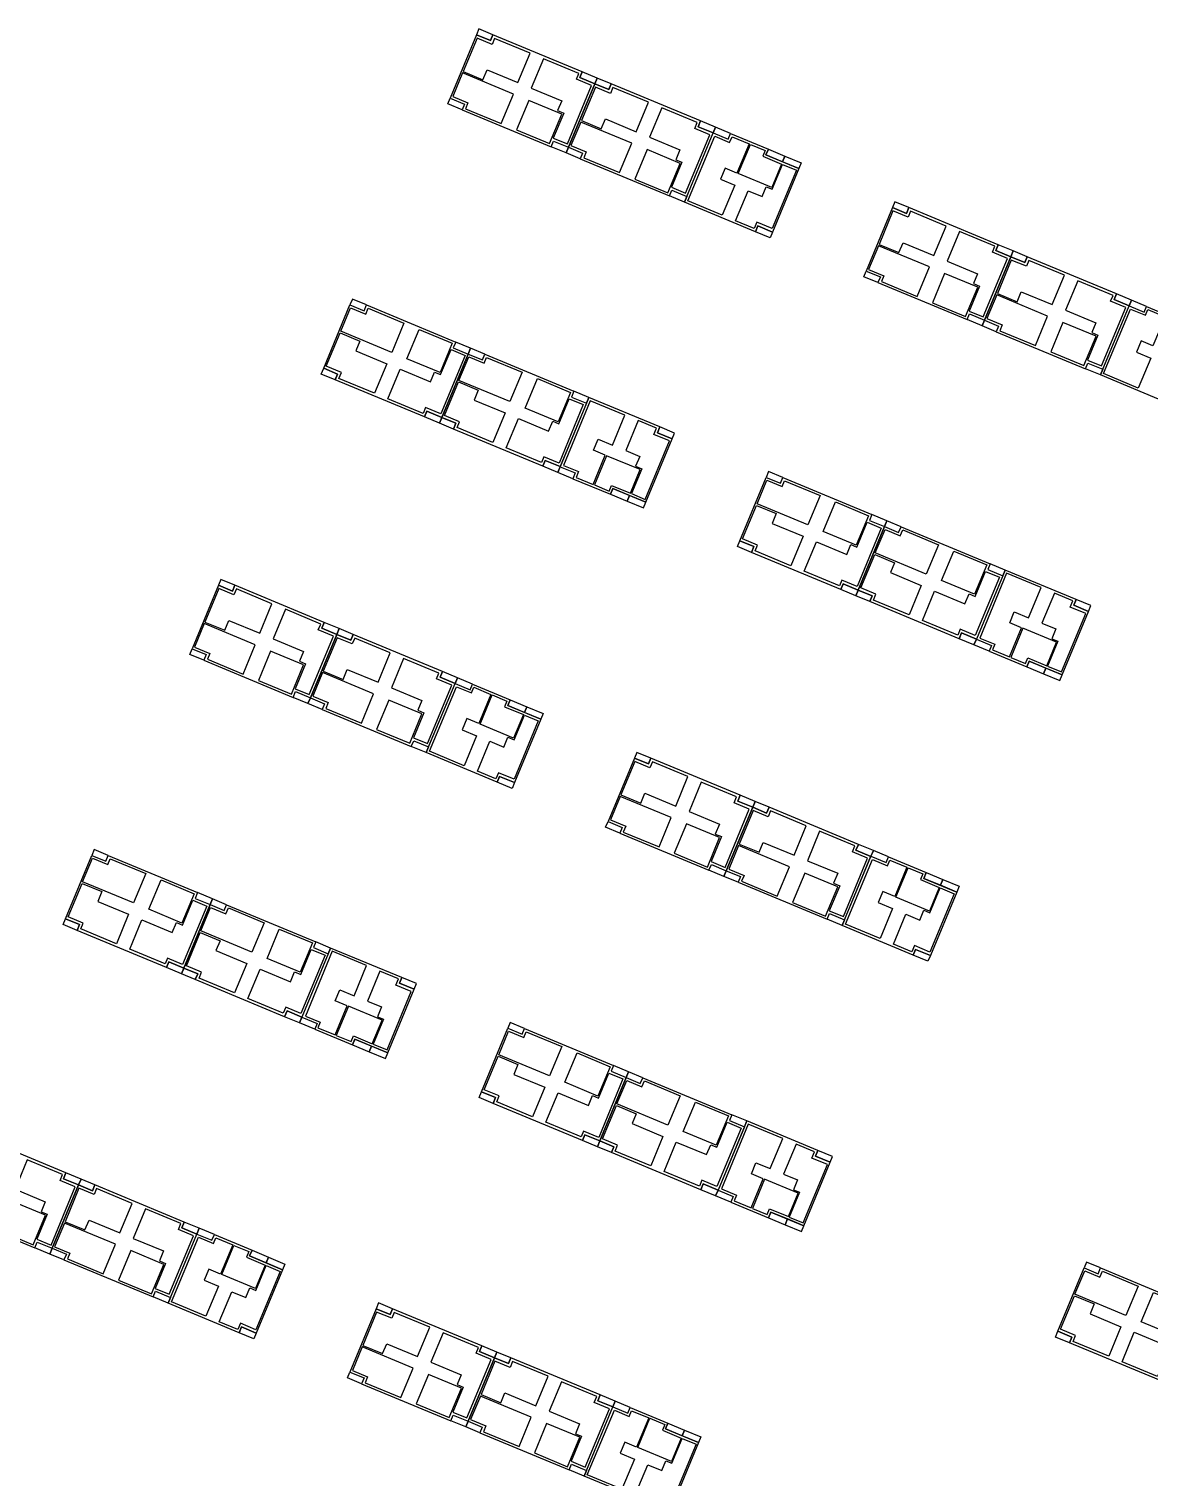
# Model space of a CAD drawing. Header units: millimetres. Extents: x 2243236 to 2245245, y 377909 to 380965.
# Drawn here: x 2244330.5 to 2244537.1, y 380688.3 to 380955.3 of the extents above; entities that cross this region are included whole.
import ezdxf

# ---------------------------------------------------------------- set-up
doc = ezdxf.new("R2010")
doc.units = ezdxf.units.MM
doc.layers.add('планировка_квартир_1_тип_контур', color=249, linetype='Continuous')

msp = doc.modelspace()

# ---------------------------------------------------------------- linework, layer by layer
at = {"layer": 'планировка_квартир_1_тип_контур', "color": 6}
for points in [[(2244416.08, 380954.24), (2244413.5, 380955.3), (2244413.06, 380954.24), (2244415.64, 380953.17)], [(2244432.56, 380947.4), (2244432.12, 380946.33), (2244434.88, 380945.19), (2244435.32, 380946.25)], [(2244437.9, 380945.18), (2244435.32, 380946.25), (2244434.88, 380945.19), (2244437.45, 380944.12)], [(2244410.81, 380941.47), (2244410.37, 380940.41), (2244407.76, 380941.5), (2244408.2, 380942.55)], [(2244454.37, 380938.34), (2244453.93, 380937.28), (2244456.69, 380936.13), (2244457.13, 380937.2)], [(2244459.48, 380934.98), (2244459.92, 380936.04), (2244457.13, 380937.2), (2244456.7, 380936.14)], [(2244459.48, 380934.98), (2244459.92, 380936.04), (2244457.13, 380937.2), (2244456.7, 380936.14)], [(2244430.01, 380933.5), (2244429.58, 380932.44), (2244426.82, 380933.58), (2244427.26, 380934.64), (2244430.01, 380933.5)], [(2244432.62, 380932.41), (2244432.19, 380931.36), (2244429.58, 380932.44), (2244430.01, 380933.5)], [(2244469.5, 380930.81), (2244466.43, 380932.09), (2244466.87, 380933.14), (2244469.93, 380931.86)], [(2244469.5, 380930.81), (2244466.43, 380932.09), (2244466.87, 380933.14), (2244469.93, 380931.86)], [(2244472.51, 380929.55), (2244469.5, 380930.81), (2244469.93, 380931.86), (2244472.95, 380930.61)], [(2244472.51, 380929.55), (2244469.5, 380930.81), (2244469.93, 380931.86), (2244472.95, 380930.61)], [(2244451.83, 380924.44), (2244451.39, 380923.39), (2244448.64, 380924.53), (2244449.08, 380925.58), (2244451.83, 380924.44)], [(2244492.8, 380922.36), (2244490.22, 380923.43), (2244489.78, 380922.37), (2244492.36, 380921.3)], [(2244467.2, 380916.8), (2244464.49, 380917.93), (2244464.93, 380918.99), (2244467.64, 380917.86)], [(2244467.2, 380916.8), (2244464.49, 380917.93), (2244464.93, 380918.99), (2244467.64, 380917.86)], [(2244509.27, 380915.52), (2244508.83, 380914.46), (2244511.59, 380913.32), (2244512.04, 380914.38)], [(2244514.61, 380913.31), (2244512.04, 380914.38), (2244511.59, 380913.32), (2244514.17, 380912.25)], [(2244487.53, 380909.59), (2244487.09, 380908.54), (2244484.48, 380909.62), (2244484.92, 380910.68)], [(2244392.31, 380903.36), (2244392.75, 380904.42), (2244390.14, 380905.5), (2244389.7, 380904.45)], [(2244531.09, 380906.47), (2244530.65, 380905.41), (2244533.41, 380904.26), (2244533.85, 380905.32)], [(2244536.2, 380903.11), (2244536.64, 380904.16), (2244533.85, 380905.32), (2244533.41, 380904.27)], [(2244536.2, 380903.11), (2244536.64, 380904.16), (2244533.85, 380905.32), (2244533.41, 380904.27)], [(2244506.73, 380901.62), (2244506.29, 380900.57), (2244503.54, 380901.71), (2244503.98, 380902.77), (2244506.73, 380901.62)], [(2244509.34, 380900.54), (2244508.9, 380899.49), (2244506.29, 380900.57), (2244506.73, 380901.62)], [(2244411.51, 380895.38), (2244411.95, 380896.43), (2244409.2, 380897.58), (2244408.76, 380896.52), (2244411.51, 380895.38)], [(2244414.12, 380894.29), (2244414.56, 380895.35), (2244411.95, 380896.43), (2244411.51, 380895.38)], [(2244386.98, 380890.62), (2244384.4, 380891.69), (2244384.85, 380892.75), (2244387.42, 380891.68)], [(2244528.55, 380892.57), (2244528.11, 380891.51), (2244525.36, 380892.66), (2244525.79, 380893.71), (2244528.55, 380892.57)], [(2244433.32, 380886.31), (2244433.76, 380887.36), (2244431.01, 380888.51), (2244430.57, 380887.45), (2244433.32, 380886.31)], [(2244403.45, 380883.77), (2244403.9, 380884.83), (2244406.66, 380883.68), (2244406.21, 380882.62)], [(2244408.79, 380881.55), (2244406.21, 380882.62), (2244406.66, 380883.68), (2244409.23, 380882.61)], [(2244449.58, 380880.81), (2244446.86, 380881.93), (2244446.42, 380880.87), (2244449.14, 380879.74)], [(2244449.58, 380880.81), (2244446.86, 380881.93), (2244446.42, 380880.87), (2244449.14, 380879.74)], [(2244425.26, 380874.7), (2244425.71, 380875.76), (2244428.47, 380874.61), (2244428.02, 380873.55)], [(2244431.25, 380873.45), (2244430.81, 380872.39), (2244428.02, 380873.55), (2244428.46, 380874.6)], [(2244431.25, 380873.45), (2244430.81, 380872.39), (2244428.02, 380873.55), (2244428.46, 380874.6)], [(2244469.09, 380871.55), (2244469.53, 380872.61), (2244466.92, 380873.69), (2244466.48, 380872.64)], [(2244441.27, 380869.3), (2244438.21, 380870.57), (2244437.77, 380869.51), (2244440.83, 380868.24)], [(2244441.27, 380869.3), (2244438.21, 380870.57), (2244437.77, 380869.51), (2244440.83, 380868.24)], [(2244444.29, 380868.05), (2244441.27, 380869.3), (2244440.83, 380868.24), (2244443.85, 380866.99)], [(2244444.29, 380868.05), (2244441.27, 380869.3), (2244440.83, 380868.24), (2244443.85, 380866.99)], [(2244488.29, 380863.57), (2244488.73, 380864.62), (2244485.97, 380865.77), (2244485.54, 380864.71), (2244488.29, 380863.57)], [(2244490.9, 380862.48), (2244491.34, 380863.54), (2244488.73, 380864.62), (2244488.29, 380863.57)], [(2244463.76, 380858.81), (2244461.18, 380859.88), (2244461.62, 380860.94), (2244464.2, 380859.87)], [(2244510.1, 380854.5), (2244510.54, 380855.55), (2244507.78, 380856.7), (2244507.35, 380855.64), (2244510.1, 380854.5)], [(2244368.46, 380852.74), (2244365.89, 380853.81), (2244365.44, 380852.74), (2244368.02, 380851.67)], [(2244480.23, 380851.96), (2244480.67, 380853.02), (2244483.43, 380851.87), (2244482.99, 380850.81)], [(2244485.57, 380849.74), (2244482.99, 380850.81), (2244483.43, 380851.87), (2244486.01, 380850.8)], [(2244526.36, 380849), (2244523.64, 380850.12), (2244523.2, 380849.06), (2244525.92, 380847.93)], [(2244526.36, 380849), (2244523.64, 380850.12), (2244523.2, 380849.06), (2244525.92, 380847.93)], [(2244384.94, 380845.9), (2244384.5, 380844.84), (2244387.26, 380843.69), (2244387.7, 380844.75)], [(2244390.28, 380843.68), (2244387.7, 380844.75), (2244387.26, 380843.69), (2244389.84, 380842.62)], [(2244502.04, 380842.89), (2244502.48, 380843.95), (2244505.24, 380842.8), (2244504.8, 380841.74)], [(2244363.19, 380839.97), (2244362.75, 380838.91), (2244360.14, 380840), (2244360.58, 380841.05)], [(2244508.03, 380841.64), (2244507.59, 380840.59), (2244504.8, 380841.74), (2244505.24, 380842.79)], [(2244508.03, 380841.64), (2244507.59, 380840.59), (2244504.8, 380841.74), (2244505.24, 380842.79)], [(2244518.05, 380837.49), (2244514.98, 380838.76), (2244514.55, 380837.7), (2244517.61, 380836.43)], [(2244518.05, 380837.49), (2244514.98, 380838.76), (2244514.55, 380837.7), (2244517.61, 380836.43)], [(2244406.76, 380836.84), (2244406.32, 380835.78), (2244409.08, 380834.63), (2244409.52, 380835.7)], [(2244411.86, 380833.48), (2244412.3, 380834.54), (2244409.52, 380835.7), (2244409.08, 380834.64)], [(2244411.86, 380833.48), (2244412.3, 380834.54), (2244409.52, 380835.7), (2244409.08, 380834.64)], [(2244521.06, 380836.24), (2244518.05, 380837.49), (2244517.61, 380836.43), (2244520.63, 380835.18)], [(2244521.06, 380836.24), (2244518.05, 380837.49), (2244517.61, 380836.43), (2244520.63, 380835.18)], [(2244382.4, 380832), (2244381.96, 380830.94), (2244379.21, 380832.08), (2244379.64, 380833.14), (2244382.4, 380832)], [(2244385.01, 380830.91), (2244384.57, 380829.86), (2244381.96, 380830.94), (2244382.4, 380832)], [(2244421.88, 380829.31), (2244418.82, 380830.59), (2244419.25, 380831.64), (2244422.32, 380830.36)], [(2244421.88, 380829.31), (2244418.82, 380830.59), (2244419.25, 380831.64), (2244422.32, 380830.36)], [(2244424.89, 380828.06), (2244421.88, 380829.31), (2244422.32, 380830.36), (2244425.33, 380829.11)], [(2244424.89, 380828.06), (2244421.88, 380829.31), (2244422.32, 380830.36), (2244425.33, 380829.11)], [(2244404.21, 380822.94), (2244403.78, 380821.89), (2244401.02, 380823.03), (2244401.46, 380824.08), (2244404.21, 380822.94)], [(2244445.18, 380820.86), (2244442.6, 380821.93), (2244442.16, 380820.87), (2244444.74, 380819.8)], [(2244419.59, 380815.3), (2244416.87, 380816.43), (2244417.31, 380817.5), (2244420.03, 380816.36)], [(2244419.59, 380815.3), (2244416.87, 380816.43), (2244417.31, 380817.5), (2244420.03, 380816.36)], [(2244461.66, 380814.03), (2244461.22, 380812.96), (2244463.98, 380811.82), (2244464.42, 380812.88)], [(2244467, 380811.81), (2244464.42, 380812.88), (2244463.98, 380811.82), (2244466.56, 380810.75)], [(2244439.91, 380808.1), (2244439.47, 380807.04), (2244436.86, 380808.12), (2244437.3, 380809.18)], [(2244344.69, 380801.86), (2244345.13, 380802.92), (2244342.52, 380804), (2244342.08, 380802.95)], [(2244483.47, 380804.97), (2244483.03, 380803.91), (2244485.79, 380802.76), (2244486.24, 380803.82)], [(2244488.58, 380801.61), (2244489.02, 380802.67), (2244486.24, 380803.82), (2244485.8, 380802.77)], [(2244488.58, 380801.61), (2244489.02, 380802.67), (2244486.24, 380803.82), (2244485.8, 380802.77)], [(2244459.12, 380800.12), (2244458.68, 380799.07), (2244455.92, 380800.21), (2244456.36, 380801.27), (2244459.12, 380800.12)], [(2244461.73, 380799.04), (2244461.29, 380797.99), (2244458.68, 380799.07), (2244459.12, 380800.12)], [(2244498.6, 380797.44), (2244495.53, 380798.71), (2244495.97, 380799.77), (2244499.04, 380798.49)], [(2244498.6, 380797.44), (2244495.53, 380798.71), (2244495.97, 380799.77), (2244499.04, 380798.49)], [(2244501.61, 380796.18), (2244498.6, 380797.44), (2244499.04, 380798.49), (2244502.05, 380797.24)], [(2244501.61, 380796.18), (2244498.6, 380797.44), (2244499.04, 380798.49), (2244502.05, 380797.24)], [(2244363.89, 380793.88), (2244364.33, 380794.93), (2244361.58, 380796.08), (2244361.14, 380795.02), (2244363.89, 380793.88)], [(2244366.5, 380792.79), (2244366.94, 380793.85), (2244364.33, 380794.93), (2244363.89, 380793.88)], [(2244339.36, 380789.12), (2244336.79, 380790.19), (2244337.23, 380791.25), (2244339.81, 380790.18)], [(2244480.93, 380791.07), (2244480.49, 380790.02), (2244477.74, 380791.16), (2244478.18, 380792.21), (2244480.93, 380791.07)], [(2244385.7, 380784.81), (2244386.14, 380785.86), (2244383.39, 380787.01), (2244382.95, 380785.95), (2244385.7, 380784.81)], [(2244496.3, 380783.43), (2244493.59, 380784.56), (2244494.03, 380785.62), (2244496.75, 380784.49)], [(2244496.3, 380783.43), (2244493.59, 380784.56), (2244494.03, 380785.62), (2244496.75, 380784.49)], [(2244355.84, 380782.27), (2244356.28, 380783.33), (2244359.04, 380782.18), (2244358.6, 380781.12)], [(2244361.17, 380780.05), (2244358.6, 380781.12), (2244359.04, 380782.18), (2244361.62, 380781.11)], [(2244401.96, 380779.31), (2244399.25, 380780.43), (2244398.81, 380779.37), (2244401.52, 380778.25)], [(2244401.96, 380779.31), (2244399.25, 380780.43), (2244398.81, 380779.37), (2244401.52, 380778.25)], [(2244377.65, 380773.2), (2244378.09, 380774.26), (2244380.85, 380773.11), (2244380.41, 380772.05)], [(2244383.63, 380771.95), (2244383.19, 380770.9), (2244380.41, 380772.05), (2244380.85, 380773.1)], [(2244383.63, 380771.95), (2244383.19, 380770.9), (2244380.41, 380772.05), (2244380.85, 380773.1)], [(2244421.44, 380769.98), (2244421.88, 380771.03), (2244419.27, 380772.12), (2244418.83, 380771.06)], [(2244393.66, 380767.8), (2244390.59, 380769.07), (2244390.15, 380768.01), (2244393.22, 380766.74)], [(2244393.66, 380767.8), (2244390.59, 380769.07), (2244390.15, 380768.01), (2244393.22, 380766.74)], [(2244396.67, 380766.55), (2244393.66, 380767.8), (2244393.22, 380766.74), (2244396.23, 380765.49)], [(2244396.67, 380766.55), (2244393.66, 380767.8), (2244393.22, 380766.74), (2244396.23, 380765.49)], [(2244440.64, 380761.99), (2244441.08, 380763.05), (2244438.33, 380764.19), (2244437.89, 380763.14), (2244440.64, 380761.99)], [(2244443.25, 380760.91), (2244443.69, 380761.96), (2244441.08, 380763.05), (2244440.64, 380761.99)], [(2244416.11, 380757.23), (2244413.53, 380758.3), (2244413.98, 380759.37), (2244416.55, 380758.3)], [(2244462.45, 380752.92), (2244462.89, 380753.98), (2244460.14, 380755.12), (2244459.7, 380754.07), (2244462.45, 380752.92)], [(2244432.58, 380750.38), (2244433.03, 380751.45), (2244435.79, 380750.3), (2244435.34, 380749.23)], [(2244437.92, 380748.16), (2244435.34, 380749.23), (2244435.79, 380750.3), (2244438.36, 380749.23)], [(2244478.71, 380747.42), (2244475.99, 380748.55), (2244475.55, 380747.49), (2244478.27, 380746.36)], [(2244478.71, 380747.42), (2244475.99, 380748.55), (2244475.55, 380747.49), (2244478.27, 380746.36)], [(2244337.32, 380744.4), (2244336.88, 380743.34), (2244339.64, 380742.19), (2244340.09, 380743.25)], [(2244342.66, 380742.18), (2244340.09, 380743.25), (2244339.64, 380742.19), (2244342.22, 380741.12)], [(2244454.39, 380741.31), (2244454.84, 380742.38), (2244457.6, 380741.23), (2244457.15, 380740.17)], [(2244460.38, 380740.07), (2244459.94, 380739.01), (2244457.15, 380740.17), (2244457.59, 380741.22)], [(2244460.38, 380740.07), (2244459.94, 380739.01), (2244457.15, 380740.17), (2244457.59, 380741.22)], [(2244470.4, 380735.91), (2244467.34, 380737.18), (2244466.9, 380736.13), (2244469.97, 380734.86)], [(2244470.4, 380735.91), (2244467.34, 380737.18), (2244466.9, 380736.13), (2244469.97, 380734.86)], [(2244359.14, 380735.34), (2244358.7, 380734.28), (2244361.46, 380733.14), (2244361.9, 380734.2)], [(2244364.25, 380731.98), (2244364.69, 380733.04), (2244361.9, 380734.2), (2244361.46, 380733.14)], [(2244364.25, 380731.98), (2244364.69, 380733.04), (2244361.9, 380734.2), (2244361.46, 380733.14)], [(2244473.42, 380734.66), (2244470.4, 380735.91), (2244469.97, 380734.86), (2244472.98, 380733.61)], [(2244473.42, 380734.66), (2244470.4, 380735.91), (2244469.97, 380734.86), (2244472.98, 380733.61)], [(2244334.78, 380730.5), (2244334.34, 380729.44), (2244331.59, 380730.59), (2244332.03, 380731.64), (2244334.78, 380730.5)], [(2244337.39, 380729.41), (2244336.95, 380728.36), (2244334.34, 380729.44), (2244334.78, 380730.5)], [(2244374.26, 380727.81), (2244371.2, 380729.09), (2244371.64, 380730.14), (2244374.7, 380728.87)], [(2244374.26, 380727.81), (2244371.2, 380729.09), (2244371.64, 380730.14), (2244374.7, 380728.87)], [(2244377.27, 380726.56), (2244374.26, 380727.81), (2244374.7, 380728.87), (2244377.71, 380727.61)], [(2244377.27, 380726.56), (2244374.26, 380727.81), (2244374.7, 380728.87), (2244377.71, 380727.61)], [(2244527.72, 380725.82), (2244528.16, 380726.88), (2244525.55, 380727.96), (2244525.12, 380726.91)], [(2244356.6, 380721.44), (2244356.16, 380720.39), (2244353.41, 380721.53), (2244353.84, 380722.59), (2244356.6, 380721.44)], [(2244397.56, 380719.37), (2244394.99, 380720.44), (2244394.54, 380719.37), (2244397.12, 380718.3)], [(2244371.97, 380713.8), (2244369.25, 380714.93), (2244369.7, 380716), (2244372.41, 380714.86)], [(2244371.97, 380713.8), (2244369.25, 380714.93), (2244369.7, 380716), (2244372.41, 380714.86)], [(2244522.4, 380713.08), (2244519.82, 380714.15), (2244520.26, 380715.21), (2244522.84, 380714.14)], [(2244414.04, 380712.53), (2244413.6, 380711.46), (2244416.36, 380710.32), (2244416.8, 380711.38)], [(2244419.38, 380710.31), (2244416.8, 380711.38), (2244416.36, 380710.32), (2244418.94, 380709.25)], [(2244392.29, 380706.6), (2244391.85, 380705.54), (2244389.24, 380706.63), (2244389.68, 380707.68)], [(2244435.86, 380703.47), (2244435.42, 380702.41), (2244438.18, 380701.26), (2244438.62, 380702.33)], [(2244440.96, 380700.11), (2244441.4, 380701.17), (2244438.62, 380702.33), (2244438.18, 380701.27)], [(2244440.96, 380700.11), (2244441.4, 380701.17), (2244438.62, 380702.33), (2244438.18, 380701.27)], [(2244411.5, 380698.63), (2244411.06, 380697.57), (2244408.31, 380698.71), (2244408.75, 380699.77), (2244411.5, 380698.63)], [(2244414.11, 380697.54), (2244413.67, 380696.49), (2244411.06, 380697.57), (2244411.5, 380698.63)], [(2244450.98, 380695.94), (2244447.92, 380697.22), (2244448.36, 380698.27), (2244451.42, 380696.99)], [(2244450.98, 380695.94), (2244447.92, 380697.22), (2244448.36, 380698.27), (2244451.42, 380696.99)], [(2244453.99, 380694.69), (2244450.98, 380695.94), (2244451.42, 380696.99), (2244454.43, 380695.74)], [(2244453.99, 380694.69), (2244450.98, 380695.94), (2244451.42, 380696.99), (2244454.43, 380695.74)], [(2244433.32, 380689.57), (2244432.88, 380688.52), (2244430.12, 380689.66), (2244430.56, 380690.71), (2244433.32, 380689.57)]]:
    msp.add_lwpolyline(points, close=True, dxfattribs=at)
at = {"layer": 'планировка_квартир_1_тип_контур', "color": 8}
for points in [[(2244408.2, 380942.55), (2244410.81, 380941.47), (2244410.37, 380940.41), (2244426.82, 380933.58), (2244427.26, 380934.64), (2244430.01, 380933.5), (2244434.88, 380945.19), (2244434.88, 380945.19), (2244432.12, 380946.33), (2244432.56, 380947.4), (2244416.08, 380954.24), (2244415.64, 380953.17), (2244413.06, 380954.24), (2244408.2, 380942.55)], [(2244430.01, 380933.5), (2244432.62, 380932.41), (2244432.19, 380931.36), (2244448.64, 380924.53), (2244449.08, 380925.58), (2244451.83, 380924.44), (2244456.69, 380936.13), (2244456.69, 380936.13), (2244453.93, 380937.28), (2244454.37, 380938.34), (2244437.9, 380945.18), (2244437.45, 380944.12), (2244434.88, 380945.19), (2244430.01, 380933.5)], [(2244484.92, 380910.68), (2244487.53, 380909.59), (2244487.09, 380908.54), (2244503.54, 380901.71), (2244503.98, 380902.77), (2244506.73, 380901.62), (2244511.59, 380913.32), (2244511.59, 380913.32), (2244508.83, 380914.46), (2244509.27, 380915.52), (2244492.8, 380922.36), (2244492.36, 380921.3), (2244489.78, 380922.37), (2244484.92, 380910.68)], [(2244506.73, 380901.62), (2244509.34, 380900.54), (2244508.9, 380899.49), (2244525.36, 380892.66), (2244525.79, 380893.71), (2244528.55, 380892.57), (2244533.41, 380904.26), (2244533.41, 380904.26), (2244530.65, 380905.41), (2244531.09, 380906.47), (2244514.61, 380913.31), (2244514.17, 380912.25), (2244511.59, 380913.32), (2244506.73, 380901.62)], [(2244389.7, 380904.45), (2244392.31, 380903.36), (2244392.75, 380904.42), (2244409.2, 380897.58), (2244408.76, 380896.52), (2244411.51, 380895.38), (2244406.66, 380883.68), (2244406.66, 380883.68), (2244403.9, 380884.83), (2244403.45, 380883.77), (2244386.98, 380890.62), (2244387.42, 380891.68), (2244384.85, 380892.75), (2244389.7, 380904.45)], [(2244411.51, 380895.38), (2244414.12, 380894.29), (2244414.56, 380895.35), (2244431.01, 380888.51), (2244430.57, 380887.45), (2244433.32, 380886.31), (2244428.47, 380874.61), (2244428.47, 380874.61), (2244425.71, 380875.76), (2244425.26, 380874.7), (2244408.79, 380881.55), (2244409.23, 380882.61), (2244406.66, 380883.68), (2244411.51, 380895.38)], [(2244466.48, 380872.64), (2244469.09, 380871.55), (2244469.53, 380872.61), (2244485.97, 380865.77), (2244485.54, 380864.71), (2244488.29, 380863.57), (2244483.43, 380851.87), (2244483.43, 380851.87), (2244480.67, 380853.02), (2244480.23, 380851.96), (2244463.76, 380858.81), (2244464.2, 380859.87), (2244461.62, 380860.94), (2244466.48, 380872.64)], [(2244488.29, 380863.57), (2244490.9, 380862.48), (2244491.34, 380863.54), (2244507.78, 380856.7), (2244507.35, 380855.64), (2244510.1, 380854.5), (2244505.24, 380842.8), (2244505.24, 380842.8), (2244502.48, 380843.95), (2244502.04, 380842.89), (2244485.57, 380849.74), (2244486.01, 380850.8), (2244483.43, 380851.87), (2244488.29, 380863.57)], [(2244360.58, 380841.05), (2244363.19, 380839.97), (2244362.75, 380838.91), (2244379.21, 380832.08), (2244379.64, 380833.14), (2244382.4, 380832), (2244387.26, 380843.69), (2244387.26, 380843.69), (2244384.5, 380844.84), (2244384.94, 380845.9), (2244368.46, 380852.74), (2244368.02, 380851.67), (2244365.44, 380852.74), (2244360.58, 380841.05)], [(2244382.4, 380832), (2244385.01, 380830.91), (2244384.57, 380829.86), (2244401.02, 380823.03), (2244401.46, 380824.08), (2244404.21, 380822.94), (2244409.08, 380834.63), (2244409.08, 380834.63), (2244406.32, 380835.78), (2244406.76, 380836.84), (2244390.28, 380843.68), (2244389.84, 380842.62), (2244387.26, 380843.69), (2244382.4, 380832)], [(2244437.3, 380809.18), (2244439.91, 380808.1), (2244439.47, 380807.04), (2244455.92, 380800.21), (2244456.36, 380801.27), (2244459.12, 380800.12), (2244463.98, 380811.82), (2244463.98, 380811.82), (2244461.22, 380812.96), (2244461.66, 380814.03), (2244445.18, 380820.86), (2244444.74, 380819.8), (2244442.16, 380820.87), (2244437.3, 380809.18)], [(2244459.12, 380800.12), (2244461.73, 380799.04), (2244461.29, 380797.99), (2244477.74, 380791.16), (2244478.18, 380792.21), (2244480.93, 380791.07), (2244485.79, 380802.76), (2244485.79, 380802.76), (2244483.03, 380803.91), (2244483.47, 380804.97), (2244467, 380811.81), (2244466.56, 380810.75), (2244463.98, 380811.82), (2244459.12, 380800.12)], [(2244342.08, 380802.95), (2244344.69, 380801.86), (2244345.13, 380802.92), (2244361.58, 380796.08), (2244361.14, 380795.02), (2244363.89, 380793.88), (2244359.04, 380782.18), (2244359.04, 380782.18), (2244356.28, 380783.33), (2244355.84, 380782.27), (2244339.36, 380789.12), (2244339.81, 380790.18), (2244337.23, 380791.25), (2244342.08, 380802.95)], [(2244363.89, 380793.88), (2244366.5, 380792.79), (2244366.94, 380793.85), (2244383.39, 380787.01), (2244382.95, 380785.95), (2244385.7, 380784.81), (2244380.85, 380773.11), (2244380.85, 380773.11), (2244378.09, 380774.26), (2244377.65, 380773.2), (2244361.17, 380780.05), (2244361.62, 380781.11), (2244359.04, 380782.18), (2244363.89, 380793.88)], [(2244418.83, 380771.06), (2244421.44, 380769.98), (2244421.88, 380771.03), (2244438.33, 380764.19), (2244437.89, 380763.14), (2244440.64, 380761.99), (2244435.79, 380750.3), (2244435.79, 380750.3), (2244433.03, 380751.45), (2244432.58, 380750.38), (2244416.11, 380757.23), (2244416.55, 380758.3), (2244413.98, 380759.37), (2244418.83, 380771.06)], [(2244440.64, 380761.99), (2244443.25, 380760.91), (2244443.69, 380761.96), (2244460.14, 380755.12), (2244459.7, 380754.07), (2244462.45, 380752.92), (2244457.6, 380741.23), (2244457.6, 380741.23), (2244454.84, 380742.38), (2244454.39, 380741.31), (2244437.92, 380748.16), (2244438.36, 380749.23), (2244435.79, 380750.3), (2244440.64, 380761.99)], [(2244312.97, 380739.55), (2244315.57, 380738.47), (2244315.14, 380737.41), (2244331.59, 380730.59), (2244332.03, 380731.64), (2244334.78, 380730.5), (2244339.64, 380742.19), (2244339.64, 380742.19), (2244336.88, 380743.34), (2244337.32, 380744.4), (2244320.85, 380751.24), (2244320.41, 380750.18), (2244317.83, 380751.25), (2244312.97, 380739.55)], [(2244334.78, 380730.5), (2244337.39, 380729.41), (2244336.95, 380728.36), (2244353.41, 380721.53), (2244353.84, 380722.59), (2244356.6, 380721.44), (2244361.46, 380733.14), (2244361.46, 380733.14), (2244358.7, 380734.28), (2244359.14, 380735.34), (2244342.66, 380742.18), (2244342.22, 380741.12), (2244339.64, 380742.19), (2244334.78, 380730.5)], [(2244525.12, 380726.91), (2244527.72, 380725.82), (2244528.16, 380726.88), (2244544.61, 380720.04), (2244544.17, 380718.98), (2244546.93, 380717.84), (2244542.07, 380706.14), (2244542.07, 380706.14), (2244539.31, 380707.29), (2244538.87, 380706.23), (2244522.4, 380713.08), (2244522.84, 380714.14), (2244520.26, 380715.21), (2244525.12, 380726.91)], [(2244389.68, 380707.68), (2244392.29, 380706.6), (2244391.85, 380705.54), (2244408.31, 380698.71), (2244408.75, 380699.77), (2244411.5, 380698.63), (2244416.36, 380710.32), (2244416.36, 380710.32), (2244413.6, 380711.46), (2244414.04, 380712.53), (2244397.56, 380719.37), (2244397.12, 380718.3), (2244394.54, 380719.37), (2244389.68, 380707.68)], [(2244411.5, 380698.63), (2244414.11, 380697.54), (2244413.67, 380696.49), (2244430.12, 380689.66), (2244430.56, 380690.71), (2244433.32, 380689.57), (2244438.18, 380701.26), (2244438.18, 380701.26), (2244435.42, 380702.41), (2244435.86, 380703.47), (2244419.38, 380710.31), (2244418.94, 380709.25), (2244416.36, 380710.32), (2244411.5, 380698.63)]]:
    msp.add_lwpolyline(points, dxfattribs=at)
at = {"layer": 'планировка_квартир_1_тип_контур', "color": 2}
for points in [[(2244422.94, 380950.83), (2244416.38, 380953.56), (2244415.92, 380952.47), (2244413.14, 380953.63), (2244410.58, 380947.46), (2244414.23, 380945.95), (2244414.99, 380947.77), (2244420.69, 380945.41)], [(2244410.45, 380947.19), (2244408.65, 380942.85), (2244411.47, 380941.68), (2244411.02, 380940.6), (2244417.6, 380937.87), (2244419.85, 380943.29)], [(2244444.76, 380941.78), (2244438.19, 380944.5), (2244437.74, 380943.42), (2244434.96, 380944.57), (2244432.4, 380938.41), (2244436.05, 380936.89), (2244436.81, 380938.72), (2244442.5, 380936.35)], [(2244432.27, 380938.14), (2244430.47, 380933.8), (2244433.29, 380932.63), (2244432.84, 380931.55), (2244439.42, 380928.82), (2244441.67, 380934.23)], [(2244467.57, 380918.5), (2244464.72, 380919.69), (2244464.24, 380918.53), (2244460.83, 380919.95), (2244463.13, 380925.48), (2244465.71, 380924.4), (2244466.47, 380926.21), (2244467.58, 380925.75), (2244469.48, 380930.32), (2244472.05, 380929.25)], [(2244499.66, 380918.96), (2244493.09, 380921.69), (2244492.64, 380920.6), (2244489.86, 380921.76), (2244487.3, 380915.59), (2244490.95, 380914.07), (2244491.71, 380915.9), (2244497.41, 380913.54)], [(2244487.17, 380915.32), (2244485.37, 380910.98), (2244488.19, 380909.81), (2244487.74, 380908.73), (2244494.32, 380906), (2244496.57, 380911.42)], [(2244521.47, 380909.91), (2244514.91, 380912.63), (2244514.46, 380911.55), (2244511.67, 380912.7), (2244509.11, 380906.53), (2244512.77, 380905.02), (2244513.52, 380906.85), (2244519.22, 380904.48)], [(2244508.99, 380906.26), (2244507.19, 380901.93), (2244510.01, 380900.76), (2244509.56, 380899.68), (2244516.14, 380896.94), (2244518.39, 380902.36)], [(2244388, 380899.58), (2244389.8, 380903.91), (2244392.62, 380902.74), (2244393.07, 380903.82), (2244399.65, 380901.08), (2244397.4, 380895.67)], [(2244394.23, 380888.15), (2244387.67, 380890.88), (2244388.12, 380891.97), (2244385.34, 380893.13), (2244387.9, 380899.29), (2244391.55, 380897.77), (2244390.79, 380895.95), (2244396.49, 380893.58)], [(2244409.81, 380890.51), (2244411.61, 380894.84), (2244414.43, 380893.67), (2244414.88, 380894.75), (2244421.46, 380892.01), (2244419.21, 380886.6)], [(2244416.04, 380879.08), (2244409.48, 380881.81), (2244409.93, 380882.9), (2244407.15, 380884.06), (2244409.71, 380890.22), (2244413.36, 380888.7), (2244412.6, 380886.88), (2244418.3, 380884.51)], [(2244448.64, 380879.35), (2244445.78, 380880.53), (2244446.26, 380881.68), (2244442.85, 380883.1), (2244440.56, 380877.56), (2244443.14, 380876.5), (2244442.39, 380874.69), (2244443.51, 380874.22), (2244441.61, 380869.65), (2244444.18, 380868.58)], [(2244464.78, 380867.77), (2244466.58, 380872.1), (2244469.4, 380870.93), (2244469.85, 380872.01), (2244476.43, 380869.27), (2244474.18, 380863.86)], [(2244471.01, 380856.35), (2244464.45, 380859.07), (2244464.9, 380860.16), (2244462.12, 380861.32), (2244464.68, 380867.48), (2244468.33, 380865.97), (2244467.57, 380864.14), (2244473.27, 380861.77)], [(2244486.59, 380858.7), (2244488.39, 380863.03), (2244491.21, 380861.86), (2244491.66, 380862.94), (2244498.24, 380860.2), (2244495.99, 380854.79)], [(2244492.82, 380847.28), (2244486.26, 380850), (2244486.71, 380851.09), (2244483.93, 380852.25), (2244486.49, 380858.41), (2244490.14, 380856.9), (2244489.38, 380855.07), (2244495.08, 380852.7)], [(2244375.32, 380849.34), (2244368.76, 380852.06), (2244368.31, 380850.97), (2244365.52, 380852.13), (2244362.96, 380845.96), (2244366.62, 380844.45), (2244367.37, 380846.27), (2244373.07, 380843.91)], [(2244525.42, 380847.54), (2244522.56, 380848.72), (2244523.04, 380849.87), (2244519.63, 380851.29), (2244517.34, 380845.76), (2244519.92, 380844.69), (2244519.17, 380842.88), (2244520.28, 380842.42), (2244518.39, 380837.84), (2244520.96, 380836.77)], [(2244362.83, 380845.69), (2244361.03, 380841.36), (2244363.85, 380840.19), (2244363.41, 380839.1), (2244369.99, 380836.37), (2244372.24, 380841.79)], [(2244397.14, 380840.28), (2244390.58, 380843.01), (2244390.12, 380841.92), (2244387.34, 380843.07), (2244384.78, 380836.91), (2244388.43, 380835.39), (2244389.19, 380837.22), (2244394.89, 380834.85)], [(2244384.65, 380836.64), (2244382.85, 380832.3), (2244385.67, 380831.13), (2244385.22, 380830.05), (2244391.8, 380827.32), (2244394.05, 380832.74)], [(2244419.96, 380817), (2244417.1, 380818.19), (2244416.62, 380817.03), (2244413.22, 380818.45), (2244415.52, 380823.98), (2244418.1, 380822.91), (2244418.85, 380824.71), (2244419.96, 380824.25), (2244421.87, 380828.82), (2244424.44, 380827.75)], [(2244452.04, 380817.46), (2244445.48, 380820.19), (2244445.03, 380819.1), (2244442.24, 380820.26), (2244439.68, 380814.09), (2244443.33, 380812.57), (2244444.09, 380814.4), (2244449.79, 380812.04)], [(2244439.55, 380813.82), (2244437.75, 380809.48), (2244440.57, 380808.31), (2244440.12, 380807.23), (2244446.71, 380804.5), (2244448.95, 380809.92)], [(2244473.86, 380808.41), (2244467.29, 380811.13), (2244466.84, 380810.05), (2244464.06, 380811.2), (2244461.5, 380805.04), (2244465.15, 380803.52), (2244465.91, 380805.35), (2244471.61, 380802.98)], [(2244461.37, 380804.77), (2244459.57, 380800.43), (2244462.39, 380799.26), (2244461.94, 380798.18), (2244468.52, 380795.45), (2244470.77, 380800.86)], [(2244340.38, 380798.08), (2244342.19, 380802.41), (2244345.01, 380801.24), (2244345.46, 380802.32), (2244352.04, 380799.58), (2244349.78, 380794.17)], [(2244346.62, 380786.66), (2244340.05, 380789.39), (2244340.5, 380790.47), (2244337.72, 380791.63), (2244340.28, 380797.79), (2244343.94, 380796.28), (2244343.18, 380794.45), (2244348.87, 380792.08)], [(2244496.67, 380785.13), (2244493.82, 380786.31), (2244493.34, 380785.16), (2244489.93, 380786.58), (2244492.24, 380792.11), (2244494.82, 380791.03), (2244495.57, 380792.84), (2244496.68, 380792.38), (2244498.59, 380796.95), (2244501.15, 380795.88)], [(2244362.19, 380789.01), (2244364, 380793.34), (2244366.82, 380792.17), (2244367.27, 380793.25), (2244373.85, 380790.51), (2244371.59, 380785.1)], [(2244368.43, 380777.59), (2244361.86, 380780.32), (2244362.31, 380781.4), (2244359.53, 380782.56), (2244362.09, 380788.72), (2244365.75, 380787.21), (2244364.99, 380785.38), (2244370.68, 380783.01)], [(2244401.02, 380777.85), (2244398.17, 380779.03), (2244398.64, 380780.19), (2244395.24, 380781.6), (2244392.94, 380776.07), (2244395.53, 380775), (2244394.78, 380773.19), (2244395.89, 380772.73), (2244393.99, 380768.15), (2244396.56, 380767.08)], [(2244417.13, 380766.19), (2244418.93, 380770.53), (2244421.75, 380769.35), (2244422.2, 380770.44), (2244428.78, 380767.7), (2244426.53, 380762.28)], [(2244423.36, 380754.77), (2244416.8, 380757.5), (2244417.25, 380758.59), (2244414.47, 380759.74), (2244417.03, 380765.91), (2244420.68, 380764.39), (2244419.92, 380762.57), (2244425.62, 380760.2)], [(2244438.94, 380757.12), (2244440.74, 380761.46), (2244443.56, 380760.29), (2244444.01, 380761.37), (2244450.59, 380758.63), (2244448.34, 380753.21)], [(2244445.17, 380745.7), (2244438.61, 380748.43), (2244439.06, 380749.52), (2244436.28, 380750.67), (2244438.84, 380756.84), (2244442.49, 380755.32), (2244441.73, 380753.5), (2244447.43, 380751.13)], [(2244477.77, 380745.96), (2244474.91, 380747.15), (2244475.39, 380748.3), (2244471.98, 380749.71), (2244469.69, 380744.18), (2244472.27, 380743.11), (2244471.52, 380741.3), (2244472.64, 380740.84), (2244470.74, 380736.27), (2244473.31, 380735.2)], [(2244349.52, 380738.78), (2244342.96, 380741.51), (2244342.51, 380740.42), (2244339.72, 380741.58), (2244337.16, 380735.41), (2244340.82, 380733.89), (2244341.57, 380735.72), (2244347.27, 380733.36)], [(2244337.03, 380735.14), (2244335.23, 380730.8), (2244338.05, 380729.63), (2244337.61, 380728.55), (2244344.19, 380725.82), (2244346.44, 380731.24)], [(2244372.34, 380715.5), (2244369.49, 380716.69), (2244369.01, 380715.54), (2244365.6, 380716.95), (2244367.9, 380722.48), (2244370.48, 380721.41), (2244371.23, 380723.21), (2244372.35, 380722.75), (2244374.25, 380727.32), (2244376.82, 380726.25)], [(2244523.42, 380722.04), (2244525.22, 380726.37), (2244528.04, 380725.2), (2244528.49, 380726.28), (2244535.07, 380723.54), (2244532.82, 380718.13)], [(2244529.65, 380710.62), (2244523.08, 380713.34), (2244523.54, 380714.43), (2244520.75, 380715.59), (2244523.32, 380721.75), (2244526.97, 380720.24), (2244526.21, 380718.41), (2244531.9, 380716.04)], [(2244404.42, 380715.97), (2244397.86, 380718.69), (2244397.41, 380717.6), (2244394.62, 380718.76), (2244392.06, 380712.59), (2244395.72, 380711.08), (2244396.48, 380712.9), (2244402.17, 380710.54)], [(2244391.94, 380712.32), (2244390.14, 380707.98), (2244392.96, 380706.81), (2244392.51, 380705.73), (2244399.09, 380703), (2244401.34, 380708.42)], [(2244426.24, 380706.91), (2244419.68, 380709.64), (2244419.23, 380708.55), (2244416.44, 380709.7), (2244413.88, 380703.54), (2244417.53, 380702.02), (2244418.29, 380703.85), (2244423.99, 380701.48)], [(2244413.75, 380703.27), (2244411.95, 380698.93), (2244414.77, 380697.76), (2244414.32, 380696.68), (2244420.91, 380693.95), (2244423.15, 380699.36)], [(2244449.06, 380683.63), (2244446.2, 380684.82), (2244445.72, 380683.66), (2244442.32, 380685.08), (2244444.62, 380690.61), (2244447.2, 380689.53), (2244447.95, 380691.34), (2244449.06, 380690.88), (2244450.97, 380695.45), (2244453.54, 380694.38)]]:
    msp.add_lwpolyline(points, close=True, dxfattribs=at)
at = {"layer": 'планировка_квартир_1_тип_контур', "color": 1}
for points in [[(2244434.26, 380944.86), (2244431.47, 380946.02), (2244431.92, 380947.1), (2244425.4, 380949.81), (2244423.15, 380944.39), (2244428.75, 380942.06), (2244427.99, 380940.25), (2244429.12, 380939.78), (2244427.21, 380935.17), (2244429.8, 380934.1)], [(2244456.08, 380935.81), (2244453.29, 380936.96), (2244453.74, 380938.05), (2244447.22, 380940.75), (2244444.97, 380935.33), (2244450.56, 380933.01), (2244449.81, 380931.19), (2244450.93, 380930.72), (2244449.02, 380926.12), (2244451.61, 380925.04)], [(2244458.38, 380920.98), (2244451.99, 380923.63), (2244456.98, 380935.53), (2244459.73, 380934.39), (2244460.17, 380935.44), (2244463.32, 380934.12), (2244461.08, 380928.74), (2244458.89, 380929.65), (2244458.04, 380927.6), (2244460.68, 380926.5)], [(2244510.98, 380912.99), (2244508.19, 380914.15), (2244508.64, 380915.23), (2244502.12, 380917.94), (2244499.87, 380912.51), (2244505.46, 380910.19), (2244504.71, 380908.37), (2244505.83, 380907.91), (2244503.92, 380903.3), (2244506.51, 380902.23)], [(2244532.8, 380903.93), (2244530.01, 380905.09), (2244530.46, 380906.18), (2244523.93, 380908.88), (2244521.68, 380903.46), (2244527.28, 380901.14), (2244526.53, 380899.32), (2244527.65, 380898.85), (2244525.74, 380894.25), (2244528.33, 380893.17)], [(2244535.09, 380889.1), (2244528.71, 380891.76), (2244533.7, 380903.66), (2244536.45, 380902.51), (2244536.89, 380903.57), (2244540.04, 380902.25), (2244537.8, 380896.86), (2244535.61, 380897.78), (2244534.76, 380895.73), (2244537.4, 380894.63)], [(2244406.45, 380884.35), (2244403.66, 380885.51), (2244403.21, 380884.42), (2244396.69, 380887.14), (2244398.95, 380892.56), (2244404.54, 380890.23), (2244405.3, 380892.05), (2244406.42, 380891.58), (2244408.34, 380896.18), (2244410.93, 380895.11)], [(2244428.26, 380875.28), (2244425.47, 380876.44), (2244425.02, 380875.35), (2244418.5, 380878.07), (2244420.76, 380883.49), (2244426.35, 380881.16), (2244427.11, 380882.98), (2244428.23, 380882.51), (2244430.15, 380887.11), (2244432.74, 380886.04)], [(2244440.39, 380884.11), (2244434.01, 380886.76), (2244429.1, 380874.83), (2244431.85, 380873.69), (2244431.41, 380872.64), (2244434.57, 380871.33), (2244436.8, 380876.72), (2244434.61, 380877.63), (2244435.46, 380879.68), (2244438.1, 380878.58)], [(2244483.23, 380852.54), (2244480.44, 380853.7), (2244479.99, 380852.62), (2244473.47, 380855.33), (2244475.73, 380860.75), (2244481.32, 380858.42), (2244482.08, 380860.24), (2244483.2, 380859.77), (2244485.12, 380864.37), (2244487.71, 380863.3)], [(2244505.04, 380843.47), (2244502.25, 380844.63), (2244501.8, 380843.55), (2244495.28, 380846.26), (2244497.54, 380851.68), (2244503.13, 380849.35), (2244503.89, 380851.17), (2244505.01, 380850.7), (2244506.93, 380855.3), (2244509.52, 380854.23)], [(2244517.17, 380852.31), (2244510.79, 380854.95), (2244505.88, 380843.02), (2244508.63, 380841.88), (2244508.19, 380840.83), (2244511.35, 380839.52), (2244513.58, 380844.91), (2244511.39, 380845.82), (2244512.24, 380847.87), (2244514.88, 380846.77)], [(2244386.65, 380843.36), (2244383.86, 380844.52), (2244384.31, 380845.6), (2244377.78, 380848.31), (2244375.53, 380842.89), (2244381.13, 380840.56), (2244380.38, 380838.75), (2244381.5, 380838.28), (2244379.59, 380833.68), (2244382.18, 380832.6)], [(2244408.46, 380834.31), (2244405.67, 380835.47), (2244406.12, 380836.55), (2244399.6, 380839.26), (2244397.35, 380833.83), (2244402.95, 380831.51), (2244402.19, 380829.69), (2244403.32, 380829.23), (2244401.41, 380824.62), (2244403.99, 380823.55)], [(2244410.76, 380819.48), (2244404.38, 380822.14), (2244409.37, 380834.03), (2244412.11, 380832.89), (2244412.55, 380833.94), (2244415.71, 380832.63), (2244413.46, 380827.24), (2244411.28, 380828.15), (2244410.42, 380826.1), (2244413.06, 380825)], [(2244463.36, 380811.49), (2244460.57, 380812.65), (2244461.02, 380813.73), (2244454.5, 380816.44), (2244452.25, 380811.01), (2244457.85, 380808.69), (2244457.09, 380806.87), (2244458.22, 380806.41), (2244456.31, 380801.8), (2244458.9, 380800.73)], [(2244485.18, 380802.44), (2244482.39, 380803.59), (2244482.84, 380804.68), (2244476.32, 380807.38), (2244474.07, 380801.96), (2244479.66, 380799.64), (2244478.91, 380797.82), (2244480.03, 380797.35), (2244478.12, 380792.75), (2244480.71, 380791.67)], [(2244487.48, 380787.6), (2244481.09, 380790.26), (2244486.08, 380802.16), (2244488.83, 380801.01), (2244489.27, 380802.07), (2244492.42, 380800.75), (2244490.18, 380795.37), (2244487.99, 380796.28), (2244487.14, 380794.23), (2244489.78, 380793.13)], [(2244358.84, 380782.85), (2244356.05, 380784.01), (2244355.6, 380782.93), (2244349.08, 380785.64), (2244351.33, 380791.06), (2244356.93, 380788.73), (2244357.68, 380790.55), (2244358.81, 380790.08), (2244360.72, 380794.68), (2244363.31, 380793.61)], [(2244380.65, 380773.78), (2244377.86, 380774.94), (2244377.41, 380773.86), (2244370.89, 380776.57), (2244373.14, 380781.99), (2244378.74, 380779.66), (2244379.49, 380781.48), (2244380.62, 380781.01), (2244382.53, 380785.61), (2244385.12, 380784.54)], [(2244392.78, 380782.62), (2244386.39, 380785.26), (2244381.48, 380773.33), (2244384.23, 380772.2), (2244383.79, 380771.14), (2244386.95, 380769.83), (2244389.19, 380775.22), (2244387, 380776.13), (2244387.84, 380778.18), (2244390.49, 380777.08)], [(2244435.58, 380750.96), (2244432.79, 380752.12), (2244432.34, 380751.04), (2244425.83, 380753.75), (2244428.08, 380759.17), (2244433.68, 380756.85), (2244434.43, 380758.66), (2244435.56, 380758.2), (2244437.47, 380762.8), (2244440.06, 380761.72)], [(2244457.39, 380741.89), (2244454.6, 380743.05), (2244454.15, 380741.97), (2244447.64, 380744.68), (2244449.89, 380750.1), (2244455.49, 380747.78), (2244456.24, 380749.59), (2244457.37, 380749.13), (2244459.28, 380753.73), (2244461.87, 380752.65)], [(2244469.53, 380750.73), (2244463.14, 380753.38), (2244458.23, 380741.45), (2244460.98, 380740.31), (2244460.54, 380739.26), (2244463.7, 380737.95), (2244465.93, 380743.34), (2244463.74, 380744.25), (2244464.59, 380746.29), (2244467.23, 380745.2)], [(2244339.03, 380741.86), (2244336.24, 380743.02), (2244336.69, 380744.1), (2244330.17, 380746.81), (2244327.92, 380741.39), (2244333.51, 380739.07), (2244332.76, 380737.25), (2244333.88, 380736.78), (2244331.97, 380732.18), (2244334.56, 380731.1)], [(2244360.85, 380732.81), (2244358.06, 380733.97), (2244358.51, 380735.05), (2244351.98, 380737.76), (2244349.73, 380732.33), (2244355.33, 380730.01), (2244354.58, 380728.19), (2244355.7, 380727.73), (2244353.79, 380723.12), (2244356.38, 380722.05)], [(2244363.14, 380717.98), (2244356.76, 380720.64), (2244361.75, 380732.53), (2244364.5, 380731.39), (2244364.94, 380732.44), (2244368.09, 380731.13), (2244365.85, 380725.74), (2244363.66, 380726.65), (2244362.81, 380724.6), (2244365.45, 380723.5)], [(2244541.87, 380706.81), (2244539.08, 380707.97), (2244538.63, 380706.89), (2244532.11, 380709.6), (2244534.37, 380715.02), (2244539.96, 380712.69), (2244540.72, 380714.51), (2244541.84, 380714.04), (2244543.75, 380718.64), (2244546.34, 380717.57)], [(2244415.75, 380709.99), (2244412.96, 380711.15), (2244413.41, 380712.23), (2244406.88, 380714.94), (2244404.63, 380709.52), (2244410.23, 380707.19), (2244409.48, 380705.38), (2244410.6, 380704.91), (2244408.69, 380700.3), (2244411.28, 380699.23)], [(2244437.56, 380700.94), (2244434.77, 380702.09), (2244435.22, 380703.18), (2244428.7, 380705.88), (2244426.45, 380700.46), (2244432.05, 380698.14), (2244431.29, 380696.32), (2244432.42, 380695.85), (2244430.51, 380691.25), (2244433.1, 380690.18)], [(2244439.86, 380686.11), (2244433.48, 380688.76), (2244438.47, 380700.66), (2244441.21, 380699.52), (2244441.65, 380700.57), (2244444.81, 380699.25), (2244442.56, 380693.87), (2244440.38, 380694.78), (2244439.52, 380692.73), (2244442.16, 380691.63)]]:
    msp.add_lwpolyline(points, close=True, dxfattribs=at)
at = {"layer": 'планировка_квартир_1_тип_контур', "color": 5}
for points in [[(2244422.67, 380942.12), (2244420.42, 380936.7), (2244426.52, 380934.17), (2244428.77, 380939.59)], [(2244461.3, 380928.64), (2244463.55, 380934.03), (2244466.27, 380932.9), (2244465.83, 380931.84), (2244469.3, 380930.4), (2244467.5, 380926.06)], [(2244444.49, 380933.06), (2244442.24, 380927.64), (2244448.34, 380925.11), (2244450.59, 380930.53)], [(2244499.39, 380910.25), (2244497.14, 380904.82), (2244503.24, 380902.29), (2244505.49, 380907.71)], [(2244400.22, 380894.49), (2244402.47, 380899.91), (2244408.57, 380897.38), (2244406.32, 380891.96)], [(2244521.21, 380901.19), (2244518.96, 380895.77), (2244525.06, 380893.24), (2244527.31, 380898.66)], [(2244422.03, 380885.42), (2244424.28, 380890.84), (2244430.38, 380888.31), (2244428.13, 380882.89)], [(2244437.03, 380876.63), (2244434.79, 380871.24), (2244437.52, 380870.11), (2244437.95, 380871.16), (2244441.43, 380869.72), (2244443.22, 380874.06)], [(2244477, 380862.68), (2244479.25, 380868.1), (2244485.35, 380865.57), (2244483.1, 380860.15)], [(2244498.81, 380853.61), (2244501.06, 380859.03), (2244507.16, 380856.5), (2244504.91, 380851.08)], [(2244513.8, 380844.82), (2244511.57, 380839.43), (2244514.3, 380838.3), (2244514.73, 380839.35), (2244518.21, 380837.92), (2244520, 380842.25)], [(2244375.06, 380840.62), (2244372.81, 380835.2), (2244378.91, 380832.67), (2244381.16, 380838.09)], [(2244413.69, 380827.14), (2244415.93, 380832.53), (2244418.66, 380831.4), (2244418.22, 380830.34), (2244421.69, 380828.9), (2244419.88, 380824.56)], [(2244396.87, 380831.56), (2244394.62, 380826.14), (2244400.72, 380823.61), (2244402.97, 380829.03)], [(2244451.78, 380808.75), (2244449.53, 380803.33), (2244455.62, 380800.79), (2244457.87, 380806.22)], [(2244490.4, 380795.27), (2244492.65, 380800.66), (2244495.37, 380799.53), (2244494.93, 380798.47), (2244498.4, 380797.03), (2244496.6, 380792.69)], [(2244352.6, 380793), (2244354.86, 380798.41), (2244360.96, 380795.88), (2244358.7, 380790.46)], [(2244473.59, 380799.69), (2244471.34, 380794.27), (2244477.44, 380791.74), (2244479.69, 380797.16)], [(2244374.41, 380783.93), (2244376.67, 380789.34), (2244382.77, 380786.81), (2244380.51, 380781.39)], [(2244389.41, 380775.13), (2244387.18, 380769.74), (2244389.9, 380768.61), (2244390.34, 380769.66), (2244393.81, 380768.23), (2244395.61, 380772.56)], [(2244429.35, 380761.11), (2244431.61, 380766.53), (2244437.7, 380763.99), (2244435.45, 380758.57)], [(2244451.16, 380752.04), (2244453.42, 380757.46), (2244459.51, 380754.92), (2244457.26, 380749.5)], [(2244466.16, 380743.25), (2244463.92, 380737.85), (2244466.65, 380736.72), (2244467.09, 380737.78), (2244470.56, 380736.34), (2244472.36, 380740.68)], [(2244327.44, 380739.12), (2244325.19, 380733.7), (2244331.29, 380731.17), (2244333.54, 380736.59)], [(2244366.07, 380725.65), (2244368.31, 380731.03), (2244371.04, 380729.9), (2244370.6, 380728.85), (2244374.07, 380727.4), (2244372.26, 380723.07)], [(2244349.26, 380730.07), (2244347.01, 380724.64), (2244353.11, 380722.11), (2244355.36, 380727.53)], [(2244535.64, 380716.95), (2244537.89, 380722.37), (2244543.99, 380719.84), (2244541.73, 380714.42)], [(2244404.16, 380707.25), (2244401.91, 380701.83), (2244408.01, 380699.3), (2244410.26, 380704.72)], [(2244442.79, 380693.77), (2244445.03, 380699.16), (2244447.76, 380698.03), (2244447.32, 380696.97), (2244450.79, 380695.53), (2244448.98, 380691.19)], [(2244425.98, 380698.19), (2244423.73, 380692.77), (2244429.82, 380690.24), (2244432.07, 380695.66)]]:
    msp.add_lwpolyline(points, close=True, dxfattribs=at)
at = {"layer": 'планировка_квартир_1_тип_контур', "color": 8}
for points in [[(2244467.64, 380917.86), (2244464.93, 380918.99), (2244464.49, 380917.93), (2244451.39, 380923.39), (2244456.7, 380936.14), (2244459.48, 380934.98), (2244459.92, 380936.04), (2244466.87, 380933.14), (2244466.43, 380932.09), (2244472.51, 380929.55), (2244467.64, 380917.86)], [(2244544.36, 380885.99), (2244541.65, 380887.12), (2244541.2, 380886.06), (2244528.11, 380891.51), (2244533.41, 380904.27), (2244536.2, 380903.11), (2244536.64, 380904.16), (2244543.59, 380901.27), (2244543.15, 380900.21), (2244549.22, 380897.68), (2244544.36, 380885.99)], [(2244449.14, 380879.74), (2244446.42, 380880.87), (2244446.86, 380881.93), (2244433.76, 380887.36), (2244428.46, 380874.6), (2244431.25, 380873.45), (2244430.81, 380872.39), (2244437.77, 380869.51), (2244438.21, 380870.57), (2244444.29, 380868.05), (2244449.14, 380879.74)], [(2244525.92, 380847.93), (2244523.2, 380849.06), (2244523.64, 380850.12), (2244510.54, 380855.55), (2244505.24, 380842.79), (2244508.03, 380841.64), (2244507.59, 380840.59), (2244514.55, 380837.7), (2244514.98, 380838.76), (2244521.06, 380836.24), (2244525.92, 380847.93)], [(2244420.03, 380816.36), (2244417.31, 380817.5), (2244416.87, 380816.43), (2244403.78, 380821.89), (2244409.08, 380834.64), (2244411.86, 380833.48), (2244412.3, 380834.54), (2244419.25, 380831.64), (2244418.82, 380830.59), (2244424.89, 380828.06), (2244420.03, 380816.36)], [(2244496.75, 380784.49), (2244494.03, 380785.62), (2244493.59, 380784.56), (2244480.49, 380790.02), (2244485.8, 380802.77), (2244488.58, 380801.61), (2244489.02, 380802.67), (2244495.97, 380799.77), (2244495.53, 380798.71), (2244501.61, 380796.18), (2244496.75, 380784.49)], [(2244401.52, 380778.25), (2244398.81, 380779.37), (2244399.25, 380780.43), (2244386.14, 380785.86), (2244380.85, 380773.1), (2244383.63, 380771.95), (2244383.19, 380770.9), (2244390.15, 380768.01), (2244390.59, 380769.07), (2244396.67, 380766.55), (2244401.52, 380778.25)], [(2244478.27, 380746.36), (2244475.55, 380747.49), (2244475.99, 380748.55), (2244462.89, 380753.98), (2244457.59, 380741.22), (2244460.38, 380740.07), (2244459.94, 380739.01), (2244466.9, 380736.13), (2244467.34, 380737.18), (2244473.42, 380734.66), (2244478.27, 380746.36)], [(2244372.41, 380714.86), (2244369.7, 380716), (2244369.25, 380714.93), (2244356.16, 380720.39), (2244361.46, 380733.14), (2244364.25, 380731.98), (2244364.69, 380733.04), (2244371.64, 380730.14), (2244371.2, 380729.09), (2244377.27, 380726.56), (2244372.41, 380714.86)], [(2244449.13, 380682.99), (2244446.41, 380684.12), (2244445.97, 380683.06), (2244432.88, 380688.52), (2244438.18, 380701.27), (2244440.96, 380700.11), (2244441.4, 380701.17), (2244448.36, 380698.27), (2244447.92, 380697.22), (2244453.99, 380694.69), (2244449.13, 380682.99)]]:
    msp.add_lwpolyline(points, close=True, dxfattribs=at)

doc.saveas('drawing.dxf')
